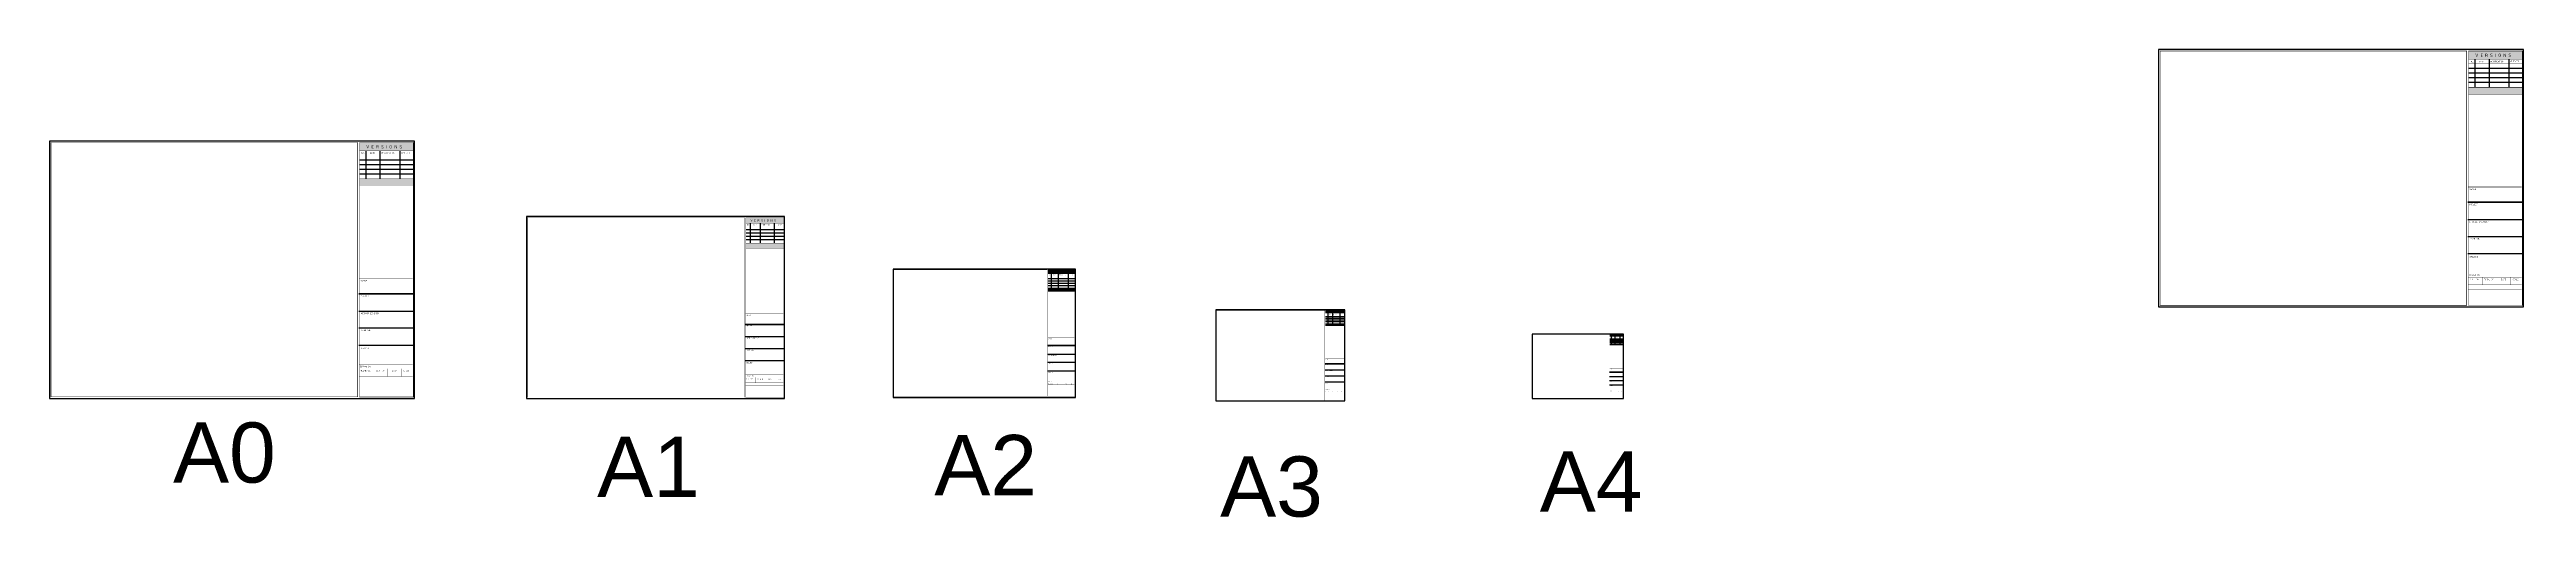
# Model space of a CAD drawing. Header units: inches. Extents: x 1789 to 9857, y 1598 to 3121.
import ezdxf

# ---------------------------------------------------------------- set-up
doc = ezdxf.new("R2010")
doc.units = ezdxf.units.IN
doc.header["$MEASUREMENT"] = 0
for name, color, linetype in [('h-col', 9, 'Continuous'), ('printing page', 7, 'Continuous'), ('XR-Frame-MB$0$X-FRAME$0$NOTES', 1, 'Continuous'), ('XR-Frame-MB$0$XR-Frame-Value&Emac-A3$0$frame', 1, 'Continuous'), ('XR-Frame-MB$0$XR-Frame-Value&Emac-A3$0$XR-Frame-Value-A1$0$frame', 1, 'Continuous')]:
    doc.layers.add(name, color=color, linetype=linetype)
doc.styles.add('1', font='arial.ttf')
doc.styles.add('XR-Frame-MB$0$FRAME$0$1', font='ARCHITXT.SHX', dxfattribs={"height": 0.28})
doc.styles.add('XR-Frame-MB$0$X-FRAME$0$banda$0$FTCO-SD-IMH-FRAME-ALIMAN-A0$0$FRAME1-A0(11-01-06)$0$NEW', font='ARIALN.TTF')
doc.styles.add('XR-Frame-MB$0$XR-Frame-Value&Emac-A3$0$XR-Frame-Value-A1$0$Value frame$0$ISO-9', font='iso.shx', dxfattribs={"width": 0.6})
pattern_1 = [(2e-15, (-6391.866, -871.5373), (0.60562939, 1.21125877), [0, -1.21125877])]
pattern_2 = [(2e-15, (-2443.7865, -35.2629), (0.428372, 0.85674401), [0, -0.85674401])]
pattern_3 = [(2e-15, (449.8022, 560.74247), (0.30256001, 0.605120026), [0, -0.605120026])]
pattern_4 = [(2e-15, (2698.6629, 968.44386), (0.21393132, 0.427862645), [0, -0.427862645])]
pattern_5 = [(2e-15, (4575.45994, 1272.01665), (0.151280007, 0.302560013), [0, -0.302560013])]
pattern_6 = [(2e-15, (478.1763, -573.7667), (0.60562939, 1.21125877), [0, -1.21125877])]

msp = doc.modelspace()

# ---------------------------------------------------------------- hatches: boundary and pattern name
at = {"layer": 'printing page', "ltscale": 100}
h = msp.add_hatch(dxfattribs=at)
h.set_pattern_fill('DOTS,_O', color=256, scale=19.38014)
h.set_pattern_definition(pattern_6)
h.paths.add_polyline_path([(9844.1, 3089.2), (9844.1, 3116), (9668.5, 3116), (9668.5, 3089.2)])
h = msp.add_hatch(dxfattribs=at)
h.set_pattern_fill('DOTS,_O', color=256, scale=19.38014)
h.set_pattern_definition(pattern_6)
h.paths.add_polyline_path([(9844.1, 2974.4), (9844.1, 2997.9), (9668.5, 2997.9), (9668.5, 2974.4)])
at = {"layer": 'XR-Frame-MB$0$X-FRAME$0$NOTES', "ltscale": 100}
h = msp.add_hatch(dxfattribs=at)
h.set_pattern_fill('DOTS,_O', color=256, scale=19.38014)
h.set_pattern_definition(pattern_1)
h.paths.add_polyline_path([(2974.1, 2791.4), (2974.1, 2818.2), (2798.5, 2818.2), (2798.5, 2791.4)])
h = msp.add_hatch(dxfattribs=at)
h.set_pattern_fill('DOTS,_O', color=256, scale=19.38014)
h.set_pattern_definition(pattern_1)
h.paths.add_polyline_path([(2974.1, 2676.7), (2974.1, 2700.2), (2798.5, 2700.2), (2798.5, 2676.7)])
h = msp.add_hatch(dxfattribs=at)
h.set_pattern_fill('DOTS,_O', color=256, scale=13.707904)
h.set_pattern_definition(pattern_2)
h.paths.add_polyline_path([(4180.9, 2555.6), (4180.9, 2574.6), (4056.7, 2574.6), (4056.7, 2555.6)])
h = msp.add_hatch(dxfattribs=at)
h.set_pattern_fill('DOTS,_O', color=256, scale=13.707904)
h.set_pattern_definition(pattern_2)
h.paths.add_polyline_path([(4180.9, 2474.4), (4180.9, 2491.1), (4056.7, 2491.1), (4056.7, 2474.4)])
h = msp.add_hatch(dxfattribs=at)
h.set_pattern_fill('DOTS,_O', color=256, scale=9.68192)
h.set_pattern_definition(pattern_3)
h.paths.add_polyline_path([(5128.8, 2390.7), (5128.8, 2404.1), (5041.1, 2404.1), (5041.1, 2390.7)])
h = msp.add_hatch(dxfattribs=at)
h.set_pattern_fill('DOTS,_O', color=256, scale=9.68192)
h.set_pattern_definition(pattern_3)
h.paths.add_polyline_path([(5128.8, 2333.4), (5128.8, 2345.1), (5041.1, 2345.1), (5041.1, 2333.4)])
h = msp.add_hatch(dxfattribs=at)
h.set_pattern_fill('DOTS,_O', color=256, scale=6.845802)
h.set_pattern_definition(pattern_4)
h.paths.add_polyline_path([(6007.1, 2262.3), (6007.1, 2271.8), (5945.1, 2271.8), (5945.1, 2262.3)])
h = msp.add_hatch(dxfattribs=at)
h.set_pattern_fill('DOTS,_O', color=256, scale=6.845802)
h.set_pattern_definition(pattern_4)
h.paths.add_polyline_path([(6007.1, 2221.8), (6007.1, 2230.1), (5945.1, 2230.1), (5945.1, 2221.8)])
h = msp.add_hatch(dxfattribs=at)
h.set_pattern_fill('DOTS,_O', color=256, scale=4.84096)
h.set_pattern_definition(pattern_5)
h.paths.add_polyline_path([(6915, 2187), (6915, 2193.7), (6871.1, 2193.7), (6871.1, 2187)])
h = msp.add_hatch(dxfattribs=at)
h.set_pattern_fill('DOTS,_O', color=256, scale=4.84096)
h.set_pattern_definition(pattern_5)
h.paths.add_polyline_path([(6915, 2158.3), (6915, 2164.2), (6871.1, 2164.2), (6871.1, 2158.3)])

# ---------------------------------------------------------------- linework, layer by layer
at = {"layer": 'printing page'}
for p, q in [((9689.6, 3089.2), (9689.6, 2998)), ((9735.5, 3089.2), (9735.5, 2998)), ((9800.5, 3089.2), (9800.5, 2998)), ((9668.5, 3060), (9844.1, 3060)), ((9668.5, 3044.8), (9844.1, 3044.8)), ((9668.5, 3029.5), (9844.1, 3029.5)), ((9668.5, 3014.3), (9844.1, 3014.3)), ((9666.8, 2624.1), (9842.1, 2624.1)), ((9666.8, 2567.5), (9842.1, 2567.5)), ((9666.8, 2567.5), (9842.1, 2567.5)), ((9843, 2511.8), (9666.8, 2511.8)), ((9843, 2455.6), (9666.8, 2455.6))]:
    msp.add_line(p, q, dxfattribs=at)
msp.add_lwpolyline([(8659.1, 2283.5), (9848.1, 2283.5), (9848.1, 3120.6), (8659.1, 3120.6)], close=True, dxfattribs=at)
for points, const_width in [([(9662.7, 2879.3), (9662.7, 2288.3), (8664, 2288.3), (8664, 3116), (9662.7, 3116), (9662.7, 2879.3)], 1.45), ([(9668.5, 2879.3), (9668.5, 3116.8)], 1.48), ([(9668.7, 3089.2), (9844.1, 3089.2)], 1.57), ([(9844.1, 3075.2), (9668.5, 3075.2)], 0.246), ([(9844, 2997.9), (9668.5, 2997.9)], 1.57), ([(9844.1, 2974.4), (9668.5, 2974.4)], 0.246), ([(9666.8, 2673.5), (9842.1, 2673.5)], 1.56), ([(9666.8, 2624.1), (9842.1, 2624.1)], 1.56), ([(9666.8, 2567.5), (9842.1, 2567.5)], 1.56), ([(9666.8, 2511.3), (9842.1, 2511.3)], 1.56), ([(9842.1, 2393.6), (9666.8, 2393.6)], 0.737), ([(9842.1, 2380.2), (9666.8, 2380.2)], 0.737), ([(9842.1, 2355), (9666.8, 2355)], 0.737), ([(9842.1, 2341.2), (9666.8, 2341.2)], 0.737), ([(9842.1, 2366.8), (9666.8, 2366.8)], 0.246), ([(9715.3, 2380.2), (9715.3, 2355)], 0.246), ([(9761.1, 2380.2), (9761.1, 2355)], 0.246), ([(9806.6, 2380.2), (9806.6, 2355)], 0.246)]:
    msp.add_lwpolyline(points, dxfattribs=dict(at, const_width=const_width))
msp.add_lwpolyline([(9668.5, 3116, 1.57, 1.57, 0), (9844.1, 3116, 1.57, 1.57, 0), (9844.1, 2287.9, 1.57, 1.57, 0), (9668.5, 2287.9, 1.48, 1.48, 0), (9668.5, 2879.3, 1.48, 1.48, 0)], format="xyseb", dxfattribs=at)
for points in [[(9842.1, 2624.1), (9666.8, 2624.1)], [(9666.8, 2567.5), (9842.1, 2567.5)]]:
    msp.add_lwpolyline(points, dxfattribs=at)
at = {"layer": 'XR-Frame-MB$0$X-FRAME$0$NOTES'}
for p, q in [((2798.5, 2762.2), (2974.1, 2762.2)), ((2798.5, 2747), (2974.1, 2747)), ((2819.6, 2791.4), (2819.6, 2700.2)), ((2865.4, 2791.4), (2865.4, 2700.2)), ((2930.4, 2791.4), (2930.4, 2700.2)), ((2798.5, 2731.8), (2974.1, 2731.8)), ((2798.5, 2716.5), (2974.1, 2716.5)), ((4056.7, 2535), (4180.9, 2535)), ((4056.7, 2524.2), (4180.9, 2524.2)), ((4056.7, 2513.4), (4180.9, 2513.4)), ((4056.7, 2502.6), (4180.9, 2502.6)), ((4071.6, 2555.6), (4071.6, 2491.1)), ((4104, 2555.6), (4104, 2491.1)), ((4150, 2555.6), (4150, 2491.1)), ((5041.1, 2376.1), (5128.8, 2376.1)), ((5041.1, 2368.5), (5128.8, 2368.5)), ((5041.1, 2360.9), (5128.8, 2360.9)), ((5041.1, 2353.3), (5128.8, 2353.3)), ((5051.6, 2390.7), (5051.6, 2345.1)), ((5074.6, 2390.7), (5074.6, 2345.1)), ((5107, 2390.7), (5107, 2345.1)), ((2796.8, 2326.3), (2972.1, 2326.3)), ((2796.8, 2269.7), (2972.1, 2269.7)), ((2796.8, 2269.7), (2972.1, 2269.7)), ((5952.5, 2262.3), (5952.5, 2230.1)), ((5968.7, 2262.3), (5968.7, 2230.1)), ((5991.6, 2262.3), (5991.6, 2230.1)), ((4055.5, 2226.6), (4179.5, 2226.6)), ((4055.5, 2186.6), (4179.5, 2186.6)), ((4055.5, 2186.6), (4179.5, 2186.6)), ((5945.1, 2252), (6007.1, 2252)), ((5945.1, 2246.6), (6007.1, 2246.6)), ((5945.1, 2241.3), (6007.1, 2241.3)), ((5945.1, 2235.9), (6007.1, 2235.9)), ((6871.1, 2179.7), (6915, 2179.7)), ((6876.4, 2187), (6876.4, 2164.2)), ((6887.8, 2187), (6887.8, 2164.2)), ((6904.1, 2187), (6904.1, 2164.2)), ((5040.3, 2158.3), (5127.8, 2158.3)), ((5040.3, 2130.1), (5127.8, 2130.1)), ((5040.3, 2130.1), (5127.8, 2130.1)), ((5944.5, 2098), (6006.4, 2098)), ((6871.1, 2175.9), (6915, 2175.9)), ((6871.1, 2172.1), (6915, 2172.1)), ((6871.1, 2168.3), (6915, 2168.3)), ((5944.5, 2078.1), (6006.4, 2078.1)), ((5944.5, 2078.1), (6006.4, 2078.1)), ((6870.7, 2070.8), (6914.5, 2070.8)), ((6870.7, 2056.7), (6914.5, 2056.7)), ((6870.7, 2056.7), (6914.5, 2056.7))]:
    msp.add_line(p, q, dxfattribs=at)
for points in [[(1789.1, 1985.7), (2978.1, 1985.7), (2978.1, 2822.8), (1789.1, 2822.8)], [(3342.7, 1985.7), (4183.7, 1985.7), (4183.7, 2577.8), (3342.7, 2577.8)], [(4536.8, 1988.2), (5130.8, 1988.2), (5130.8, 2406.4), (4536.8, 2406.4)], [(5588.5, 1977.7), (6008.5, 1977.7), (6008.5, 2273.4), (5588.5, 2273.4)], [(6619, 1985.7), (6916, 1985.7), (6916, 2194.8), (6619, 2194.8)]]:
    msp.add_lwpolyline(points, close=True, dxfattribs=at)
for points, const_width in [([(2792.7, 2581.5), (2792.7, 1990.6), (1794, 1990.6), (1794, 2818.2), (2792.7, 2818.2), (2792.7, 2581.5)], 1.45), ([(2798.5, 2581.5), (2798.5, 2819)], 1.48), ([(2798.6, 2791.4), (2974.1, 2791.4)], 1.57), ([(2974.1, 2777.4), (2798.5, 2777.4)], 0.246), ([(2974, 2700.2), (2798.5, 2700.2)], 1.57), ([(2974.1, 2676.7), (2798.5, 2676.7)], 0.246), ([(4052.6, 2407.1), (4052.6, 1989.1), (3346.2, 1989.1), (3346.2, 2574.6), (4052.6, 2574.6), (4052.6, 2407.1)], 1.02), ([(4056.7, 2407.1), (4056.7, 2575.1)], 1.04), ([(4056.8, 2555.6), (4180.9, 2555.6)], 1.11), ([(4180.9, 2545.7), (4056.7, 2545.7)], 0.174), ([(4180.8, 2491.1), (4056.7, 2491.1)], 1.11), ([(4180.9, 2474.4), (4056.7, 2474.4)], 0.174), ([(2796.8, 2375.7), (2972.1, 2375.7)], 1.56), ([(5038.2, 2285.8), (5038.2, 1990.6), (4539.3, 1990.6), (4539.3, 2404.1), (5038.2, 2404.1), (5038.2, 2285.8)], 0.723), ([(5128.8, 2345.1), (5041.1, 2345.1)], 0.782), ([(5041.1, 2285.8), (5041.1, 2404.5)], 0.737), ([(5041.2, 2390.7), (5128.8, 2390.7)], 0.782), ([(5128.8, 2383.7), (5041.1, 2383.7)], 0.123), ([(2796.8, 2326.3), (2972.1, 2326.3)], 1.56), ([(2796.8, 2269.7), (2972.1, 2269.7)], 1.56), ([(4055.5, 2261.6), (4179.5, 2261.6)], 1.11), ([(5128.8, 2333.4), (5041.1, 2333.4)], 0.123), ([(5943, 2188.2), (5943, 1979.4), (5590.2, 1979.4), (5590.2, 2271.8), (5943, 2271.8), (5943, 2188.2)], 0.511), ([(5945.1, 2188.2), (5945.1, 2272.1)], 0.521), ([(5945.1, 2262.3), (6007.1, 2262.3)], 0.553), ([(2796.8, 2213.5), (2972.1, 2213.5)], 1.56), ([(4055.5, 2226.6), (4179.5, 2226.6)], 1.11), ([(4055.5, 2186.6), (4179.5, 2186.6)], 1.11), ([(5040.3, 2183), (5127.8, 2183)], 0.781), ([(6007, 2230.1), (5945.1, 2230.1)], 0.553), ([(6007.1, 2257.4), (5945.1, 2257.4)], 0.0869), ([(6007.1, 2221.8), (5945.1, 2221.8)], 0.0869), ([(6869.7, 2134.5), (6869.7, 1986.9), (6620.2, 1986.9), (6620.2, 2193.7), (6869.7, 2193.7), (6869.7, 2134.5)], 0.362), ([(6871.1, 2134.5), (6871.1, 2193.9)], 0.369), ([(6871.2, 2187), (6915, 2187)], 0.391), ([(6915, 2183.5), (6871.1, 2183.5)], 0.0614), ([(4055.5, 2146.9), (4179.5, 2146.9)], 1.11), ([(5040.3, 2158.3), (5127.8, 2158.3)], 0.781), ([(5040.3, 2130.1), (5127.8, 2130.1)], 0.781), ([(5040.3, 2102), (5127.8, 2102)], 0.781), ([(5944.5, 2115.5), (6006.4, 2115.5)], 0.552), ([(5944.5, 2098), (6006.4, 2098)], 0.552), ([(6914.9, 2164.2), (6871.1, 2164.2)], 0.391), ([(6915, 2158.3), (6871.1, 2158.3)], 0.0614), ([(2972.1, 2095.8), (2796.8, 2095.8)], 0.737), ([(2972.1, 2082.5), (2796.8, 2082.5)], 0.737), ([(2972.1, 2057.2), (2796.8, 2057.2)], 0.737), ([(2972.1, 2043.5), (2796.8, 2043.5)], 0.737), ([(2972.1, 2069), (2796.8, 2069)], 0.246), ([(2845.3, 2082.5), (2845.3, 2057.2)], 0.246), ([(2891.1, 2082.5), (2891.1, 2057.2)], 0.246), ([(2936.6, 2082.5), (2936.6, 2057.2)], 0.246), ([(4179.5, 2063.6), (4055.5, 2063.6)], 0.521), ([(4179.5, 2054.2), (4055.5, 2054.2)], 0.521), ([(4179.5, 2036.3), (4055.5, 2036.3)], 0.521), ([(4179.5, 2026.6), (4055.5, 2026.6)], 0.521), ([(4179.5, 2044.6), (4055.5, 2044.6)], 0.174), ([(4089.8, 2054.2), (4089.8, 2036.3)], 0.174), ([(4122.2, 2054.2), (4122.2, 2036.3)], 0.174), ([(4154.4, 2054.2), (4154.4, 2036.3)], 0.174), ([(5127.8, 2043.2), (5040.3, 2043.2)], 0.368), ([(5127.8, 2036.5), (5040.3, 2036.5)], 0.368), ([(5127.8, 2023.9), (5040.3, 2023.9)], 0.368), ([(5127.8, 2017), (5040.3, 2017)], 0.368), ([(5127.8, 2029.8), (5040.3, 2029.8)], 0.123), ([(5064.5, 2036.5), (5064.5, 2023.9)], 0.123), ([(5087.4, 2036.5), (5087.4, 2023.9)], 0.123), ([(5110.1, 2036.5), (5110.1, 2023.9)], 0.123), ([(5944.5, 2078.1), (6006.4, 2078.1)], 0.552), ([(5944.5, 2058.2), (6006.4, 2058.2)], 0.552), ([(6870.7, 2083.1), (6914.5, 2083.1)], 0.39), ([(6870.7, 2070.8), (6914.5, 2070.8)], 0.39), ([(6870.7, 2056.7), (6914.5, 2056.7)], 0.39), ([(6870.7, 2042.6), (6914.5, 2042.6)], 0.39), ([(6006.4, 2016.6), (5944.5, 2016.6)], 0.26), ([(6006.4, 2011.9), (5944.5, 2011.9)], 0.26), ([(6006.4, 2003), (5944.5, 2003)], 0.26), ([(6006.4, 1998.1), (5944.5, 1998.1)], 0.26), ([(6006.4, 2007.2), (5944.5, 2007.2)], 0.0867), ([(5961.6, 2011.9), (5961.6, 2003)], 0.0867), ([(5977.8, 2011.9), (5977.8, 2003)], 0.0867), ([(5993.8, 2011.9), (5993.8, 2003)], 0.0867), ([(6914.5, 2013.2), (6870.7, 2013.2)], 0.184), ([(6914.5, 2009.9), (6870.7, 2009.9)], 0.184), ([(6914.5, 2003.6), (6870.7, 2003.6)], 0.184), ([(6914.5, 2000.2), (6870.7, 2000.2)], 0.184), ([(6914.5, 2006.5), (6870.7, 2006.5)], 0.0613), ([(6882.8, 2009.9), (6882.8, 2003.6)], 0.0613), ([(6894.2, 2009.9), (6894.2, 2003.6)], 0.0613), ([(6905.6, 2009.9), (6905.6, 2003.6)], 0.0613)]:
    msp.add_lwpolyline(points, dxfattribs=dict(at, const_width=const_width))
for points in [[(2798.5, 2818.2, 1.57, 1.57, 0), (2974.1, 2818.2, 1.57, 1.57, 0), (2974.1, 1990.1, 1.57, 1.57, 0), (2798.5, 1990.1, 1.48, 1.48, 0), (2798.5, 2581.5, 1.48, 1.48, 0)], [(4056.7, 2574.6, 1.11, 1.11, 0), (4180.9, 2574.6, 1.11, 1.11, 0), (4180.9, 1988.8, 1.11, 1.11, 0), (4056.7, 1988.8, 1.04, 1.04, 0), (4056.7, 2407.1, 1.04, 1.04, 0)], [(5041.1, 2404.1, 0.782, 0.782, 0), (5128.8, 2404.1, 0.782, 0.782, 0), (5128.8, 1990.4, 0.782, 0.782, 0), (5041.1, 1990.4, 0.737, 0.737, 0), (5041.1, 2285.8, 0.737, 0.737, 0)], [(5945.1, 2271.8, 0.553, 0.553, 0), (6007.1, 2271.8, 0.553, 0.553, 0), (6007.1, 1979.3, 0.553, 0.553, 0), (5945.1, 1979.3, 0.521, 0.521, 0), (5945.1, 2188.2, 0.521, 0.521, 0)], [(6871.1, 2193.7, 0.391, 0.391, 0), (6915, 2193.7, 0.391, 0.391, 0), (6915, 1986.8, 0.391, 0.391, 0), (6871.1, 1986.8, 0.369, 0.369, 0), (6871.1, 2134.5, 0.369, 0.369, 0)]]:
    msp.add_lwpolyline(points, format="xyseb", dxfattribs=at)
for points in [[(2972.1, 2326.3), (2796.8, 2326.3)], [(2796.8, 2269.7), (2972.1, 2269.7)], [(4179.5, 2226.6), (4055.5, 2226.6)], [(4055.5, 2186.6), (4179.5, 2186.6)], [(5127.8, 2158.3), (5040.3, 2158.3)], [(5040.3, 2130.1), (5127.8, 2130.1)], [(6006.4, 2098), (5944.5, 2098)], [(5944.5, 2078.1), (6006.4, 2078.1)], [(6914.5, 2070.8), (6870.7, 2070.8)], [(6870.7, 2056.7), (6914.5, 2056.7)]]:
    msp.add_lwpolyline(points, dxfattribs=at)
at = {"layer": 'XR-Frame-MB$0$XR-Frame-Value&Emac-A3$0$frame'}
for p, q in [((2972.9, 2214), (2796.8, 2214)), ((2972.9, 2157.8), (2796.8, 2157.8)), ((4180.1, 2147.2), (4055.5, 2147.2)), ((4180.1, 2107.5), (4055.5, 2107.5)), ((5128.3, 2102.2), (5040.3, 2102.2)), ((5128.3, 2074.2), (5040.3, 2074.2)), ((6006.7, 2058.4), (5944.5, 2058.4)), ((6006.7, 2038.5), (5944.5, 2038.5)), ((6914.7, 2042.8), (6870.7, 2042.8)), ((6914.7, 2028.7), (6870.7, 2028.7))]:
    msp.add_line(p, q, dxfattribs=at)

# ---------------------------------------------------------------- texts
at = {"layer": 'h-col', "color": 3, "style": '1'}
for s, height, p in [('A0', 195.73, (2191.6, 1711.6)), ('A1', 195.8, (3572.8, 1664.9)), ('A2', 195.8, (4671.3, 1670.8)), ('A3', 195.8, (5602.3, 1601.2)), ('A4', 195.8, (6643.4, 1617.3))]:
    msp.add_text(s, height=height, dxfattribs=at).set_placement(p)
at = {"layer": 'printing page', "ltscale": 2, "style": 'XR-Frame-MB$0$FRAME$0$1'}
for s, height, p in [('NO.', 4.64, (9674.7, 3079.1)), ('DATE', 4.64, (9702.3, 3079.1)), ('MODIFICATION', 4.644, (9740.8, 3079.4)), ('CHECKED', 4.64, (9805.7, 3079.7)), ('OWNER:', 4.64, (9671.8, 2663.8)), ('PROJECT:', 4.64, (9672, 2614.3)), ('INTERIOR DESIGNER:', 4.637, (9672, 2557.5)), ('DRAWING:', 4.64, (9671.7, 2444)), ('DRAWN BY:', 4.64, (9671.2, 2384.8)), ('PLATE NO.', 4.64, (9671.7, 2370.8)), ('TOTAL OF', 4.64, (9719.2, 2370.3)), ('DATE', 4.64, (9774.5, 2370.3)), ('SCALE', 4.64, (9812.3, 2370.3))]:
    msp.add_text(s, height=height, dxfattribs=at).set_placement(p)
at = {"layer": 'printing page'}
for s, height, style, p in [('V E R S I O N S', 10.45, 'XR-Frame-MB$0$FRAME$0$1', (9690.6, 3096.8)), ('NOTES:', 0.00499, 'XR-Frame-MB$0$X-FRAME$0$banda$0$FTCO-SD-IMH-FRAME-ALIMAN-A0$0$FRAME1-A0(11-01-06)$0$NEW', (9857.4, 2284.3))]:
    msp.add_text(s, height=height, dxfattribs=dict(at, style=style)).set_placement(p)
at = {"layer": 'printing page', "style": 'XR-Frame-MB$0$XR-Frame-Value&Emac-A3$0$XR-Frame-Value-A1$0$Value frame$0$ISO-9', "width": 0.7}
msp.add_text('CONSULTANT:', height=4.75, dxfattribs=at).set_placement((9673.7, 2502.7))
at = {"layer": 'XR-Frame-MB$0$X-FRAME$0$NOTES', "ltscale": 2, "style": 'XR-Frame-MB$0$FRAME$0$1'}
for s, height, p in [('NO.', 4.64, (2804.7, 2781.3)), ('DATE', 4.64, (2832.2, 2781.3)), ('MODIFICATION', 4.644, (2870.8, 2781.6)), ('CHECKED', 4.64, (2935.7, 2781.9)), ('NO.', 3.29, (4061.1, 2548.4)), ('DATE', 3.29, (4080.6, 2548.5)), ('MODIFICATION', 3.285, (4107.9, 2548.7)), ('CHECKED', 3.29, (4153.7, 2548.9)), ('OWNER:', 4.64, (2801.8, 2366)), ('NO.', 2.32, (5044.2, 2385.6)), ('DATE', 2.32, (5058, 2385.6)), ('MODIFICATION', 2.32, (5077.2, 2385.8)), ('CHECKED', 2.32, (5109.6, 2385.9)), ('PROJECT:', 4.64, (2801.9, 2316.6)), ('INTERIOR DESIGNER:', 4.637, (2801.9, 2259.7)), ('NO.', 1.64, (5947.2, 2258.8)), ('DATE', 1.64, (5957, 2258.8)), ('MODIFICATION', 1.641, (5970.6, 2258.9)), ('CHECKED', 1.64, (5993.5, 2259)), ('OWNER:', 3.28, (4059, 2254.7)), ('PROJECT:', 3.28, (4059.1, 2219.7)), ('INTERIOR DESIGNER:', 3.28, (4059.1, 2179.5)), ('OWNER:', 2.32, (5042.7, 2178.2)), ('NO.', 1.16, (6872.7, 2184.5)), ('DATE', 1.16, (6879.5, 2184.5)), ('MODIFICATION', 1.16, (6889.2, 2184.5)), ('CHECKED', 1.16, (6905.4, 2184.6)), ('DRAWING:', 4.64, (2801.7, 2146.3)), ('DRAWING:', 3.28, (4059, 2099.3)), ('PROJECT:', 2.32, (5042.8, 2153.5)), ('INTERIOR DESIGNER:', 2.316, (5042.8, 2125)), ('OWNER:', 1.64, (5946.2, 2112.1)), ('DRAWN BY:', 4.64, (2801.2, 2087)), ('PLATE NO.', 4.64, (2801.7, 2073)), ('TOTAL OF', 4.64, (2849.2, 2072.6)), ('DATE', 4.64, (2904.4, 2072.6)), ('SCALE', 4.64, (2942.2, 2072.6)), ('DRAWN BY:', 3.28, (4058.6, 2057.4)), ('PLATE NO.', 3.28, (4059, 2047.5)), ('TOTAL OF', 3.28, (4092.6, 2047.1)), ('DATE', 3.28, (4131.7, 2047.1)), ('SCALE', 3.28, (4158.4, 2047.1)), ('DRAWN BY:', 2.32, (5042.4, 2038.8)), ('DRAWING:', 2.32, (5042.7, 2068.4)), ('PLATE NO.', 2.32, (5042.7, 2031.8)), ('TOTAL OF', 2.32, (5066.4, 2031.6)), ('DATE', 2.32, (5094, 2031.6)), ('SCALE', 2.32, (5112.9, 2031.6)), ('DRAWING:', 1.64, (5946.2, 2034.4)), ('PROJECT:', 1.64, (5946.3, 2094.6)), ('INTERIOR DESIGNER:', 1.638, (5946.3, 2074.5)), ('OWNER:', 1.16, (6871.9, 2080.7)), ('DRAWING:', 1.16, (6871.9, 2025.8)), ('PROJECT:', 1.16, (6872, 2068.4)), ('INTERIOR DESIGNER:', 1.158, (6872, 2054.2)), ('DRAWN BY:', 1.64, (5946, 2013.5)), ('PLATE NO.', 1.64, (5946.2, 2008.6)), ('TOTAL OF', 1.64, (5962.9, 2008.4)), ('DATE', 1.64, (5982.5, 2008.4)), ('SCALE', 1.64, (5995.8, 2008.4)), ('DRAWN BY:', 1.16, (6871.8, 2011)), ('PLATE NO.', 1.16, (6871.9, 2007.5)), ('TOTAL OF', 1.16, (6883.8, 2007.4)), ('DATE', 1.16, (6897.6, 2007.4)), ('SCALE', 1.16, (6907, 2007.4))]:
    msp.add_text(s, height=height, dxfattribs=at).set_placement(p)
at = {"layer": 'XR-Frame-MB$0$X-FRAME$0$NOTES'}
for s, height, style, p in [('V E R S I O N S', 10.45, 'XR-Frame-MB$0$FRAME$0$1', (2820.6, 2799)), ('V E R S I O N S', 7.392, 'XR-Frame-MB$0$FRAME$0$1', (4072.3, 2561)), ('V E R S I O N S', 5.221, 'XR-Frame-MB$0$FRAME$0$1', (5052.1, 2394.5)), ('V E R S I O N S', 3.691, 'XR-Frame-MB$0$FRAME$0$1', (5952.8, 2265)), ('V E R S I O N S', 2.61, 'XR-Frame-MB$0$FRAME$0$1', (6876.6, 2188.9)), ('NOTES:', 0.00499, 'XR-Frame-MB$0$X-FRAME$0$banda$0$FTCO-SD-IMH-FRAME-ALIMAN-A0$0$FRAME1-A0(11-01-06)$0$NEW', (2987.4, 1986.6)), ('NOTES:', 0.00353, 'XR-Frame-MB$0$X-FRAME$0$banda$0$FTCO-SD-IMH-FRAME-ALIMAN-A0$0$FRAME1-A0(11-01-06)$0$NEW', (4190.3, 1986.3)), ('NOTES:', 0.00249, 'XR-Frame-MB$0$X-FRAME$0$banda$0$FTCO-SD-IMH-FRAME-ALIMAN-A0$0$FRAME1-A0(11-01-06)$0$NEW', (5135.5, 1988.6)), ('NOTES:', 0.00176, 'XR-Frame-MB$0$X-FRAME$0$banda$0$FTCO-SD-IMH-FRAME-ALIMAN-A0$0$FRAME1-A0(11-01-06)$0$NEW', (6011.8, 1978)), ('NOTES:', 0.00125, 'XR-Frame-MB$0$X-FRAME$0$banda$0$FTCO-SD-IMH-FRAME-ALIMAN-A0$0$FRAME1-A0(11-01-06)$0$NEW', (6918.3, 1985.9))]:
    msp.add_text(s, height=height, dxfattribs=dict(at, style=style)).set_placement(p)
at = {"layer": 'XR-Frame-MB$0$XR-Frame-Value&Emac-A3$0$XR-Frame-Value-A1$0$frame', "style": 'XR-Frame-MB$0$XR-Frame-Value&Emac-A3$0$XR-Frame-Value-A1$0$Value frame$0$ISO-9', "width": 0.7}
for height, p in [(4.75, (2803.7, 2204.9)), (3.36, (4060.4, 2140.7)), (2.373, (5043.7, 2097.7)), (1.678, (5946.9, 2055.2)), (1.186, (6872.4, 2040.5))]:
    msp.add_text('CONSULTANT:', height=height, dxfattribs=at).set_placement(p)

doc.saveas('drawing.dxf')
